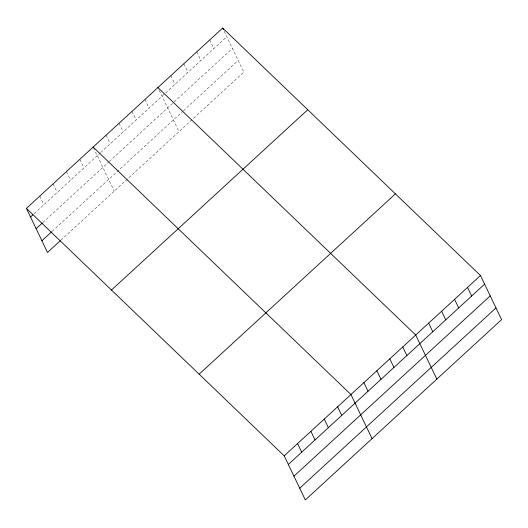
<?xml version="1.0" encoding="UTF-8"?>
<svg xmlns="http://www.w3.org/2000/svg" width="528" height="528" viewBox="0 0 528 528"><rect width="100%" height="100%" fill="white"/><g stroke="black" fill="none" stroke-linecap="round" stroke-linejoin="round"><path stroke-width="0.4" stroke-dasharray="2.64 1.98" d="M34.168 213.655L100.201 152.988M100.795 152.447L164.974 93.482M165.561 92.941L226.796 36.676M42.808 222.572L108.755 161.984M109.342 161.443L173.527 102.478M174.115 101.937L232.406 48.385M52.226 231.29L182.833 111.289M183.427 110.748L238.181 60.443M60.865 240.207L243.791 72.145L224.044 30.934M209.715 39.963L213.847 48.576M196.766 51.869L200.891 60.482M183.81 63.769L187.935 72.382M170.854 75.669L174.979 84.282M159.278 90.44L179.025 131.65M144.949 99.469L149.074 108.088M131.993 111.375L136.118 119.988M119.038 123.275L123.169 131.888M106.088 135.175L110.213 143.788M93.476 147.794L114.253 191.156M79.787 159.337L83.912 167.95M66.442 171.6L70.567 180.213M53.09 183.863L57.222 192.476M39.745 196.126L43.87 204.739"/><path stroke-width="0.79" d="M26.4 208.388L222.671 28.063L480.48 275.53L501.6 319.612L305.329 499.937L284.209 455.855L26.4 208.388L47.52 252.47L60.258 240.761M30.525 217.001L32.954 214.771M36.135 228.703L42.2 223.133M41.91 240.761L51.619 231.845M111.474 290.05L307.745 109.732M199.129 374.187L395.399 193.868M284.209 455.855L480.48 275.53M288.334 464.468L484.605 284.143M293.944 476.17L490.215 295.852M299.719 488.228L495.99 307.91M157.898 87.569L415.708 335.036L436.828 379.117M93.133 147.074L350.942 394.541L372.062 438.629M467.524 287.43L471.656 296.05M454.575 299.336L458.7 307.949M441.619 311.236L445.744 319.849M428.663 323.136L432.788 331.749M402.758 346.942L406.883 355.555M389.803 358.842L393.928 367.455M222.671 28.063L223.357 29.502M376.847 370.742L380.978 379.355M363.898 382.642L368.023 391.255M337.597 406.804L341.722 415.417M324.245 419.067L328.376 427.68M310.9 431.33L315.031 439.943M297.554 443.593L301.679 452.206"/></g></svg>
